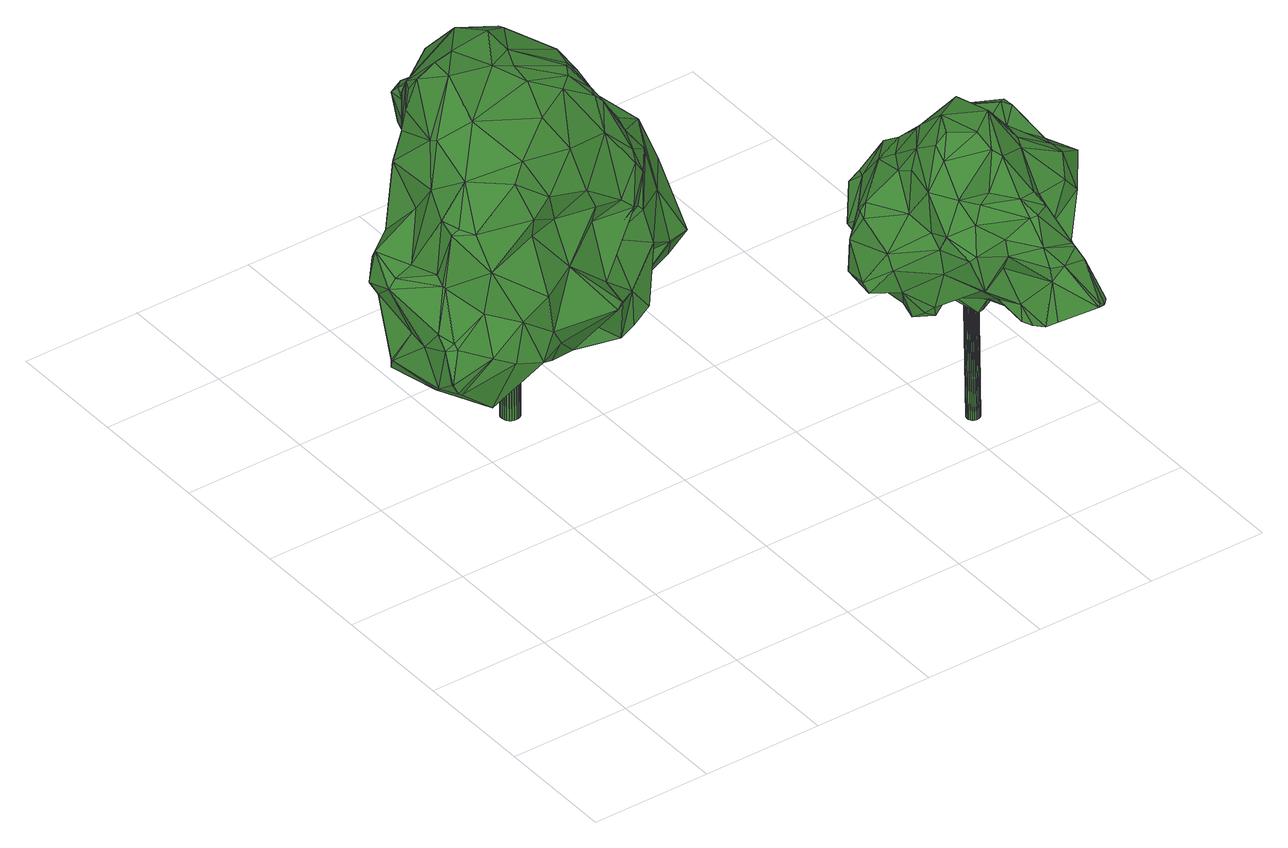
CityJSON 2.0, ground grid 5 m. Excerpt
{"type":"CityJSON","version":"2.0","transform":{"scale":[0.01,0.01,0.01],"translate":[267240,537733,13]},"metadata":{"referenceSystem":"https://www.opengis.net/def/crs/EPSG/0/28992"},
"CityObjects":{
"tree1":{"type":"SolitaryVegetationObject","attributes":{"gtid":232,"crown_width_m":12.98,"crown_median_z":22.06,"crown_r50_m":0.387,"crown_porosity":0.887,"trunk_H_m":8.74,"trunk_DBH_m":0.765,"trunk_radius_m":0.383,"trunk_base_height_m":13.32,"original_gtid":"232"},"geometry":[{"type":"Solid","lod":"3","boundaries":[[[[0,1,2]],[[3,4,5]],[[6,7,8]],[[9,10,11]],[[12,13,14]],[[12,14,15]],[[16,7,6]],[[17,16,6]],[[18,19,20]],[[21,22,23]],[[21,23,24]],[[25,26,27]],[[28,16,29]],[[30,31,32]],[[33,34,30]],[[35,34,33]],[[36,37,38]],[[37,39,40]],[[41,42,43]],[[44,45,46]],[[36,47,48]],[[40,47,36]],[[49,17,50]],[[51,52,53]],[[54,2,55]],[[54,55,9]],[[56,57,58]],[[59,60,61]],[[2,62,0]],[[63,64,65]],[[2,66,62]],[[28,7,16]],[[67,68,69]],[[70,71,72]],[[31,30,34]],[[73,20,74]],[[75,4,76]],[[77,78,79]],[[80,81,82]],[[83,84,24]],[[2,54,66]],[[40,36,38]],[[85,86,87]],[[79,88,77]],[[89,90,91]],[[92,91,90]],[[59,93,94]],[[95,88,96]],[[95,97,88]],[[98,99,100]],[[75,76,101]],[[40,38,37]],[[47,102,48]],[[103,104,27]],[[44,59,94]],[[59,44,60]],[[99,105,106]],[[76,107,48]],[[48,101,76]],[[108,47,75]],[[109,110,111]],[[112,56,58]],[[113,39,37]],[[114,88,91]],[[48,102,101]],[[108,101,102]],[[108,102,47]],[[115,116,107]],[[101,108,75]],[[3,61,4]],[[13,54,14]],[[60,107,116]],[[115,107,76]],[[117,42,20]],[[118,98,119]],[[4,75,5]],[[120,84,83]],[[67,25,121]],[[122,123,124]],[[125,126,127]],[[125,127,128]],[[129,130,131]],[[11,10,68]],[[116,61,60]],[[8,81,132]],[[82,81,8]],[[133,134,66]],[[66,135,133]],[[8,132,6]],[[29,52,136]],[[137,29,136]],[[132,81,138]],[[139,140,141]],[[142,143,125]],[[46,142,125]],[[144,129,145]],[[31,56,32]],[[146,121,27]],[[147,121,146]],[[112,32,56]],[[148,28,149]],[[148,149,65]],[[47,5,75]],[[128,44,46]],[[128,46,125]],[[150,151,106]],[[152,153,154]],[[104,103,77]],[[104,77,155]],[[156,157,158]],[[159,68,67]],[[107,60,160]],[[7,28,148]],[[29,16,53]],[[56,140,57]],[[31,140,56]],[[99,161,105]],[[104,155,114]],[[34,100,162]],[[88,163,91]],[[3,164,165]],[[16,17,166]],[[110,146,167]],[[168,169,117]],[[17,6,50]],[[68,159,11]],[[82,8,148]],[[7,148,8]],[[114,155,88]],[[111,170,109]],[[73,171,172]],[[73,172,173]],[[88,79,96]],[[73,117,20]],[[174,23,22]],[[133,129,144]],[[61,115,4]],[[1,175,2]],[[50,132,168]],[[176,177,131]],[[140,178,57]],[[21,151,179]],[[173,70,49]],[[49,70,17]],[[168,117,73]],[[147,159,121]],[[166,17,70]],[[50,168,49]],[[69,10,18]],[[69,18,180]],[[143,181,182]],[[42,117,169]],[[74,183,184]],[[49,168,73]],[[49,73,173]],[[137,136,35]],[[171,74,184]],[[86,172,184]],[[171,184,172]],[[185,182,169]],[[42,169,182]],[[182,181,43]],[[186,41,187]],[[144,85,188]],[[123,152,189]],[[190,191,63]],[[191,192,63]],[[190,63,149]],[[100,99,120]],[[122,152,123]],[[193,130,13]],[[13,130,135]],[[66,13,135]],[[129,135,130]],[[13,12,193]],[[193,12,194]],[[15,159,195]],[[109,195,159]],[[131,145,129]],[[133,135,129]],[[67,156,25]],[[196,197,198]],[[26,103,27]],[[4,115,76]],[[120,83,141]],[[100,199,162]],[[137,200,149]],[[42,182,43]],[[196,201,197]],[[44,94,45]],[[65,149,63]],[[20,180,18]],[[47,124,5]],[[134,62,66]],[[165,202,203]],[[88,97,163]],[[57,178,58]],[[70,173,71]],[[80,138,81]],[[204,141,140]],[[189,152,165]],[[148,64,82]],[[65,64,148]],[[205,206,207]],[[139,89,208]],[[45,142,46]],[[153,79,202]],[[208,89,91]],[[34,35,119]],[[209,210,211]],[[68,10,69]],[[212,86,184]],[[91,92,114]],[[21,179,22]],[[67,213,156]],[[156,213,214]],[[100,141,199]],[[120,141,100]],[[134,0,62]],[[158,165,203]],[[215,95,216]],[[216,95,96]],[[95,217,97]],[[218,219,220]],[[218,220,221]],[[144,188,133]],[[222,209,178]],[[222,218,209]],[[222,178,140]],[[99,24,84]],[[223,224,197]],[[138,169,168]],[[0,188,1]],[[0,134,188]],[[134,133,188]],[[131,177,145]],[[209,211,178]],[[26,78,103]],[[103,78,77]],[[180,186,69]],[[37,225,113]],[[226,227,72]],[[228,229,85]],[[165,154,202]],[[39,124,40]],[[138,230,169]],[[93,3,157]],[[77,88,155]],[[94,93,231]],[[44,128,201]],[[40,124,47]],[[223,197,201]],[[207,224,232]],[[225,224,207]],[[33,200,137]],[[37,36,233]],[[166,72,227]],[[51,234,235]],[[227,235,234]],[[42,180,20]],[[228,145,179]],[[228,179,151]],[[222,208,218]],[[69,186,67]],[[231,93,157]],[[231,157,156]],[[109,170,195]],[[165,158,157]],[[165,157,3]],[[151,150,226]],[[123,189,124]],[[122,124,39]],[[109,146,110]],[[61,93,59]],[[236,213,237]],[[223,201,191]],[[193,111,130]],[[159,15,11]],[[238,146,104]],[[11,15,9]],[[226,229,228]],[[226,228,151]],[[219,95,215]],[[226,150,161]],[[124,189,164]],[[124,164,5]],[[18,10,19]],[[30,32,239]],[[162,199,141]],[[156,203,25]],[[25,203,26]],[[113,225,240]],[[130,167,131]],[[125,230,126]],[[24,92,83]],[[111,193,170]],[[236,214,213]],[[45,241,142]],[[104,146,27]],[[22,179,177]],[[183,242,184]],[[36,160,198]],[[232,224,190]],[[204,162,141]],[[127,243,244]],[[63,243,127]],[[72,71,245]],[[72,245,226]],[[137,28,29]],[[86,71,172]],[[232,149,200]],[[232,200,33]],[[172,71,173]],[[226,245,229]],[[73,74,171]],[[116,115,61]],[[130,111,167]],[[91,163,208]],[[139,208,222]],[[139,222,140]],[[110,167,111]],[[112,211,210]],[[58,211,112]],[[112,210,239]],[[41,180,42]],[[186,180,41]],[[187,41,142]],[[138,168,132]],[[143,142,41]],[[137,35,33]],[[246,210,209]],[[246,239,210]],[[50,6,132]],[[20,19,74]],[[9,55,242]],[[53,234,51]],[[208,163,97]],[[224,233,197]],[[241,186,187]],[[237,186,241]],[[9,247,10]],[[55,212,242]],[[122,220,248]],[[219,248,220]],[[232,33,249]],[[225,233,224]],[[37,233,225]],[[55,175,212]],[[238,167,146]],[[206,250,246]],[[205,207,232]],[[112,239,32]],[[58,178,211]],[[143,43,181]],[[187,142,241]],[[235,227,226]],[[114,238,104]],[[166,234,16]],[[227,234,166]],[[140,31,204]],[[99,84,120]],[[145,177,179]],[[186,213,67]],[[237,213,186]],[[212,87,86]],[[175,87,212]],[[61,3,93]],[[34,119,100]],[[34,162,31]],[[204,31,162]],[[251,23,174]],[[127,126,80]],[[127,80,63]],[[66,54,13]],[[143,230,125]],[[92,252,251]],[[92,24,252]],[[251,252,23]],[[23,252,24]],[[188,87,1]],[[206,205,250]],[[218,217,219]],[[165,164,189]],[[253,220,113]],[[64,63,80]],[[30,249,33]],[[156,158,203]],[[246,218,221]],[[209,218,246]],[[100,119,98]],[[197,233,198]],[[238,114,251]],[[238,251,174]],[[114,92,251]],[[152,219,153]],[[26,203,78]],[[203,202,78]],[[67,121,159]],[[215,216,153]],[[236,237,241]],[[94,236,45]],[[241,45,236]],[[94,231,236]],[[156,236,231]],[[41,43,143]],[[190,149,232]],[[99,106,24]],[[254,24,106]],[[137,149,28]],[[146,109,147]],[[159,147,109]],[[208,97,217]],[[208,217,218]],[[152,154,165]],[[226,161,235]],[[60,44,255]],[[160,255,196]],[[160,196,198]],[[107,160,48]],[[48,160,36]],[[141,83,90]],[[92,90,83]],[[52,119,35]],[[118,119,52]],[[139,141,90]],[[139,90,89]],[[195,12,15]],[[174,167,238]],[[86,85,229]],[[79,78,202]],[[195,170,194]],[[193,194,170]],[[145,85,144]],[[228,85,145]],[[195,194,12]],[[16,234,53]],[[36,198,233]],[[201,128,244]],[[5,164,3]],[[223,191,224]],[[190,224,191]],[[201,196,255]],[[201,255,44]],[[219,122,248]],[[122,219,152]],[[236,156,214]],[[118,51,98]],[[118,52,51]],[[70,72,166]],[[10,247,19]],[[27,121,25]],[[183,247,242]],[[85,87,188]],[[247,9,242]],[[167,174,176]],[[167,176,131]],[[176,174,177]],[[22,177,174]],[[229,245,86]],[[71,86,245]],[[184,242,212]],[[175,1,87]],[[19,247,183]],[[29,53,52]],[[143,182,230]],[[126,230,138]],[[185,169,230]],[[185,230,182]],[[35,136,52]],[[175,55,2]],[[19,183,74]],[[239,249,30]],[[113,220,122]],[[253,240,246]],[[113,122,39]],[[160,60,255]],[[95,219,217]],[[253,221,220]],[[253,246,221]],[[153,202,154]],[[201,244,191]],[[219,215,153]],[[79,153,96]],[[216,96,153]],[[80,126,138]],[[82,64,80]],[[254,21,24]],[[244,243,256]],[[207,206,225]],[[206,246,240]],[[206,240,225]],[[113,240,253]],[[51,235,161]],[[51,161,98]],[[98,161,99]],[[161,150,105]],[[106,105,150]],[[254,106,21]],[[151,21,106]],[[232,249,250]],[[232,250,205]],[[192,256,63]],[[63,256,243]],[[246,250,239]],[[191,256,192]],[[249,239,250]],[[127,244,128]],[[244,256,191]],[[9,15,14]],[[9,14,54]],[[257,258,259]],[[257,259,260]],[[260,259,261]],[[260,261,262]],[[259,258,263]],[[259,263,261]],[[261,263,264]],[[261,264,262]],[[263,258,265]],[[263,265,264]],[[264,265,266]],[[264,266,262]],[[265,258,267]],[[265,267,266]],[[266,267,268]],[[266,268,262]],[[267,258,269]],[[267,269,268]],[[268,269,270]],[[268,270,262]],[[269,258,271]],[[269,271,270]],[[270,271,272]],[[270,272,262]],[[271,258,273]],[[271,273,272]],[[272,273,274]],[[272,274,262]],[[273,258,275]],[[273,275,274]],[[274,275,276]],[[274,276,262]],[[275,258,277]],[[275,277,276]],[[276,277,278]],[[276,278,262]],[[277,258,279]],[[277,279,278]],[[278,279,280]],[[278,280,262]],[[279,258,281]],[[279,281,280]],[[280,281,282]],[[280,282,262]],[[281,258,283]],[[281,283,282]],[[282,283,284]],[[282,284,262]],[[283,258,285]],[[283,285,284]],[[284,285,286]],[[284,286,262]],[[285,258,287]],[[285,287,286]],[[286,287,288]],[[286,288,262]],[[287,258,289]],[[287,289,288]],[[288,289,290]],[[288,290,262]],[[289,258,291]],[[289,291,290]],[[290,291,292]],[[290,292,262]],[[291,258,293]],[[291,293,292]],[[292,293,294]],[[292,294,262]],[[293,258,295]],[[293,295,294]],[[294,295,296]],[[294,296,262]],[[295,258,297]],[[295,297,296]],[[296,297,298]],[[296,298,262]],[[297,258,299]],[[297,299,298]],[[298,299,300]],[[298,300,262]],[[299,258,301]],[[299,301,300]],[[300,301,302]],[[300,302,262]],[[301,258,303]],[[301,303,302]],[[302,303,304]],[[302,304,262]],[[303,258,305]],[[303,305,304]],[[304,305,306]],[[304,306,262]],[[305,258,257]],[[305,257,306]],[[306,257,260]],[[306,260,262]]]]}]},
"tree2":{"type":"SolitaryVegetationObject","attributes":{"gtid":283,"crown_width_m":9.74,"crown_median_z":22.1,"crown_r50_m":0.335,"crown_porosity":0.898,"trunk_H_m":8.75,"trunk_DBH_m":0.558,"trunk_radius_m":0.279,"trunk_base_height_m":13.35,"original_gtid":"283"},"geometry":[{"type":"Solid","lod":"3","boundaries":[[[[307,308,309]],[[310,311,312]],[[310,313,311]],[[314,315,316]],[[315,314,317]],[[318,319,320]],[[320,321,318]],[[322,317,314]],[[323,324,325]],[[326,315,317]],[[327,328,329]],[[330,331,332]],[[333,331,330]],[[334,335,311]],[[336,337,338]],[[339,340,341]],[[321,342,343]],[[344,345,346]],[[347,348,349]],[[350,351,352]],[[320,353,321]],[[354,355,356]],[[357,358,359]],[[360,361,362]],[[352,351,363]],[[354,350,355]],[[352,355,350]],[[324,364,322]],[[322,364,317]],[[365,359,366]],[[367,368,338]],[[369,316,328]],[[329,328,316]],[[316,315,329]],[[329,370,327]],[[329,326,371]],[[329,315,326]],[[372,373,319]],[[374,370,371]],[[371,370,329]],[[363,375,352]],[[376,377,350]],[[325,378,379]],[[380,381,382]],[[383,308,336]],[[373,384,319]],[[380,385,381]],[[386,387,388]],[[318,321,389]],[[390,323,366]],[[359,358,366]],[[367,338,391]],[[392,393,394]],[[392,395,393]],[[396,397,398]],[[399,400,401]],[[402,365,366]],[[403,402,366]],[[330,332,404]],[[362,398,405]],[[354,356,376]],[[406,407,343]],[[366,358,390]],[[400,408,401]],[[381,391,337]],[[396,409,307]],[[381,367,391]],[[385,367,381]],[[352,375,410]],[[411,412,413]],[[414,415,416]],[[417,418,419]],[[420,408,421]],[[422,420,421]],[[407,423,424]],[[425,407,424]],[[426,427,428]],[[429,345,430]],[[327,430,345]],[[383,338,368]],[[336,338,383]],[[431,432,433]],[[434,435,424]],[[436,437,413]],[[431,438,439]],[[374,440,430]],[[441,414,442]],[[382,443,380]],[[393,444,436]],[[393,436,412]],[[332,331,445]],[[435,446,424]],[[353,363,321]],[[406,351,350]],[[389,321,343]],[[447,448,449]],[[449,448,450]],[[353,320,330]],[[410,450,448]],[[410,448,447]],[[424,423,434]],[[451,323,379]],[[452,453,328]],[[327,452,328]],[[453,454,369]],[[372,319,318]],[[333,384,373]],[[356,355,454]],[[455,454,355]],[[410,355,352]],[[320,319,384]],[[371,440,374]],[[410,375,450]],[[456,441,457]],[[397,458,398]],[[459,414,416]],[[460,461,462]],[[463,438,340]],[[334,464,411]],[[400,435,465]],[[400,465,421]],[[466,410,447]],[[431,433,341]],[[357,433,390]],[[385,467,367]],[[421,465,422]],[[330,468,353]],[[328,453,369]],[[422,465,469]],[[422,470,420]],[[469,470,422]],[[425,471,407]],[[441,472,414]],[[473,446,372]],[[465,434,423]],[[465,435,434]],[[323,451,403]],[[323,403,366]],[[474,341,433]],[[404,456,330]],[[475,392,476]],[[476,392,477]],[[387,478,479]],[[387,479,442]],[[456,457,468]],[[333,320,384]],[[333,330,320]],[[464,480,383]],[[336,308,337]],[[391,338,337]],[[395,481,444]],[[469,465,482]],[[360,483,484]],[[372,485,373]],[[372,486,485]],[[373,485,331]],[[331,333,373]],[[442,457,441]],[[447,478,466]],[[449,478,447]],[[472,441,404]],[[487,442,479]],[[487,479,449]],[[370,430,327]],[[446,399,372]],[[446,400,399]],[[458,488,485]],[[420,483,408]],[[318,389,471]],[[455,369,454]],[[399,401,486]],[[374,430,370]],[[451,489,387]],[[490,463,340]],[[490,340,339]],[[489,388,387]],[[432,491,364]],[[350,377,406]],[[339,341,474]],[[327,345,452]],[[344,452,345]],[[308,480,309]],[[438,431,341]],[[478,387,386]],[[318,473,372]],[[411,415,334]],[[400,421,408]],[[431,439,492]],[[464,309,480]],[[360,362,405]],[[417,346,461]],[[417,461,493]],[[423,407,418]],[[354,376,350]],[[335,404,312]],[[347,484,348]],[[377,452,344]],[[377,344,419]],[[347,494,495]],[[478,386,466]],[[496,432,431]],[[346,497,462]],[[462,497,438]],[[462,438,463]],[[476,477,495]],[[492,496,431]],[[482,498,493]],[[499,468,500]],[[499,500,450]],[[427,347,349]],[[326,501,440]],[[502,442,459]],[[503,396,362]],[[394,477,392]],[[504,505,490]],[[472,335,334]],[[406,343,351]],[[398,362,396]],[[449,479,478]],[[363,450,375]],[[346,462,461]],[[468,330,456]],[[466,355,410]],[[417,498,418]],[[371,326,440]],[[463,505,462]],[[444,365,436]],[[404,441,456]],[[429,430,497]],[[429,346,345]],[[425,318,471]],[[340,438,341]],[[451,502,459]],[[414,459,442]],[[322,388,325]],[[404,332,312]],[[385,380,393]],[[497,439,438]],[[309,396,307]],[[485,488,445]],[[365,444,359]],[[484,347,495]],[[383,480,308]],[[343,471,389]],[[486,398,458]],[[405,398,486]],[[458,506,488]],[[485,486,458]],[[466,386,314]],[[386,322,314]],[[496,492,432]],[[419,344,417]],[[346,417,344]],[[365,437,436]],[[402,437,365]],[[411,416,415]],[[444,393,395]],[[443,393,380]],[[394,393,443]],[[507,470,426]],[[403,416,402]],[[451,378,489]],[[451,379,378]],[[385,412,467]],[[393,412,385]],[[392,481,395]],[[451,416,403]],[[423,498,465]],[[482,465,498]],[[360,401,408]],[[453,452,508]],[[493,461,460]],[[377,509,406]],[[418,406,509]],[[418,407,406]],[[383,467,411]],[[412,411,467]],[[411,413,416]],[[414,472,415]],[[334,415,472]],[[407,471,343]],[[316,510,314]],[[466,314,510]],[[425,473,318]],[[310,488,506]],[[459,416,451]],[[400,446,435]],[[424,446,425]],[[473,425,446]],[[349,428,427]],[[486,401,405]],[[310,312,332]],[[378,388,489]],[[397,309,506]],[[368,467,383]],[[367,467,368]],[[412,436,413]],[[457,442,487]],[[490,505,463]],[[502,387,442]],[[451,387,502]],[[476,494,475]],[[486,372,399]],[[507,428,483]],[[507,426,428]],[[334,311,464]],[[311,313,464]],[[464,313,309]],[[322,325,324]],[[379,323,325]],[[402,416,413]],[[511,359,481]],[[432,364,324]],[[331,485,445]],[[311,335,312]],[[413,437,402]],[[335,472,404]],[[444,481,359]],[[418,509,419]],[[369,455,316]],[[511,474,359]],[[359,474,357]],[[357,390,358]],[[445,488,310]],[[445,310,332]],[[411,464,383]],[[348,484,483]],[[408,483,360]],[[503,409,396]],[[429,512,346]],[[497,346,512]],[[475,513,392]],[[497,512,429]],[[511,513,474]],[[339,474,513]],[[310,506,313]],[[361,484,495]],[[361,495,477]],[[353,468,499]],[[363,499,450]],[[353,499,363]],[[433,432,514]],[[476,495,494]],[[426,470,469]],[[396,309,397]],[[313,506,309]],[[439,497,515]],[[394,516,477]],[[477,516,361]],[[516,503,362]],[[361,516,362]],[[394,443,516]],[[382,516,443]],[[484,361,360]],[[475,517,504]],[[516,382,409]],[[516,409,503]],[[381,409,382]],[[386,388,322]],[[427,494,347]],[[474,433,357]],[[426,469,460]],[[426,460,427]],[[487,449,500]],[[405,401,360]],[[337,308,409]],[[337,409,381]],[[307,409,308]],[[364,491,317]],[[440,501,492]],[[513,475,504]],[[482,493,518]],[[482,518,469]],[[339,513,490]],[[469,518,460]],[[493,460,518]],[[349,483,428]],[[507,483,420]],[[349,348,483]],[[433,323,390]],[[433,514,323]],[[513,504,490]],[[481,392,513]],[[481,513,511]],[[487,500,457]],[[450,500,449]],[[457,500,468]],[[376,452,377]],[[324,514,432]],[[323,514,324]],[[325,388,378]],[[355,466,510]],[[355,510,455]],[[453,508,454]],[[501,519,492]],[[492,519,432]],[[356,508,376]],[[454,508,356]],[[321,363,342]],[[423,418,498]],[[493,498,417]],[[419,509,377]],[[501,491,519]],[[501,326,491]],[[432,519,491]],[[317,491,326]],[[420,470,507]],[[316,455,510]],[[342,363,351]],[[342,351,343]],[[475,427,517]],[[427,460,517]],[[462,505,517]],[[462,517,460]],[[504,517,505]],[[397,506,458]],[[475,494,427]],[[492,520,440]],[[439,520,492]],[[439,515,520]],[[497,520,515]],[[430,520,497]],[[430,440,520]],[[376,508,452]],[[521,522,523]],[[521,523,524]],[[524,523,525]],[[524,525,526]],[[523,522,527]],[[523,527,525]],[[525,527,528]],[[525,528,526]],[[527,522,529]],[[527,529,528]],[[528,529,530]],[[528,530,526]],[[529,522,531]],[[529,531,530]],[[530,531,532]],[[530,532,526]],[[531,522,533]],[[531,533,532]],[[532,533,534]],[[532,534,526]],[[533,522,535]],[[533,535,534]],[[534,535,536]],[[534,536,526]],[[535,522,537]],[[535,537,536]],[[536,537,538]],[[536,538,526]],[[537,522,539]],[[537,539,538]],[[538,539,540]],[[538,540,526]],[[539,522,541]],[[539,541,540]],[[540,541,542]],[[540,542,526]],[[541,522,543]],[[541,543,542]],[[542,543,544]],[[542,544,526]],[[543,522,545]],[[543,545,544]],[[544,545,546]],[[544,546,526]],[[545,522,547]],[[545,547,546]],[[546,547,548]],[[546,548,526]],[[547,522,549]],[[547,549,548]],[[548,549,550]],[[548,550,526]],[[549,522,551]],[[549,551,550]],[[550,551,552]],[[550,552,526]],[[551,522,553]],[[551,553,552]],[[552,553,554]],[[552,554,526]],[[553,522,555]],[[553,555,554]],[[554,555,556]],[[554,556,526]],[[555,522,557]],[[555,557,556]],[[556,557,558]],[[556,558,526]],[[557,522,559]],[[557,559,558]],[[558,559,560]],[[558,560,526]],[[559,522,561]],[[559,561,560]],[[560,561,562]],[[560,562,526]],[[561,522,563]],[[561,563,562]],[[562,563,564]],[[562,564,526]],[[563,522,565]],[[563,565,564]],[[564,565,566]],[[564,566,526]],[[565,522,567]],[[565,567,566]],[[566,567,568]],[[566,568,526]],[[567,522,569]],[[567,569,568]],[[568,569,570]],[[568,570,526]],[[569,522,521]],[[569,521,570]],[[570,521,524]],[[570,524,526]]]]}]}
},
"vertices":[
[67,1147,776],[117,1188,889],[78,1209,886],[739,2338,895],[776,2496,989],[811,2504,835],[874,1575,1507],[1014,1572,1420],[941,1634,1504],[42,1509,1004],[66,1626,1096],[41,1627,968],[52,1507,685],[51,1499,686],[98,1444,823],[61,1600,923],[988,1474,1321],[776,1397,1387],[282,1672,1169],[156,1526,1056],[282,1576,1309],[707,1283,577],[631,1310,548],[688,1374,509],[919,1280,541],[463,1875,825],[562,1947,554],[442,1789,610],[1053,1571,1377],[1105,1462,1205],[1398,1709,892],[1385,1510,689],[1438,1690,694],[1325,1730,1084],[1280,1550,892],[1198,1513,1128],[1088,2406,954],[1188,2273,919],[1120,2380,879],[1100,2328,701],[1105,2394,808],[361,1866,1370],[341,1663,1455],[390,1880,1440],[807,2229,1316],[630,2074,1193],[697,2180,1408],[952,2505,905],[933,2534,959],[549,1378,1440],[715,1486,1498],[1001,1310,1078],[1123,1422,1116],[1081,1412,1180],[90,1354,816],[98,1281,913],[1468,1699,530],[1431,1765,507],[1434,1768,510],[741,2273,1039],[855,2305,1082],[761,2409,1011],[64,1151,775],[1045,1848,1451],[997,1716,1487],[1072,1761,1400],[68,1237,707],[283,1797,978],[175,1794,925],[231,1787,1029],[605,1294,1304],[517,1264,1258],[653,1328,1164],[342,1454,1391],[226,1436,1277],[839,2533,858],[845,2532,989],[651,1911,517],[577,1953,550],[674,1944,550],[834,1861,1534],[785,1753,1545],[972,1685,1505],[979,1318,559],[980,1285,568],[386,1153,918],[303,1235,1129],[272,1238,955],[752,1861,493],[1010,1667,662],[918,1500,719],[777,1606,567],[783,1509,543],[721,2247,976],[694,2097,1134],[982,1967,635],[761,1940,607],[980,1905,648],[953,1393,906],[973,1285,726],[1150,1396,802],[875,2543,945],[922,2526,910],[498,1843,524],[525,1754,483],[854,1181,789],[853,1181,784],[886,2490,1024],[866,2539,879],[177,1588,708],[417,1434,680],[185,1431,585],[1454,1751,632],[1129,2224,705],[655,1727,454],[786,2467,1023],[824,2442,1039],[345,1630,1471],[1100,1426,970],[1126,1426,943],[1066,1307,606],[422,1693,821],[948,2283,550],[910,2304,545],[973,2294,722],[742,2059,1555],[808,1948,1579],[942,2033,1483],[941,2064,1473],[268,1180,569],[174,1399,561],[299,1200,565],[773,1657,1538],[115,1158,706],[87,1145,730],[163,1307,627],[1195,1514,1137],[1171,1600,1177],[710,1785,1561],[1123,1598,628],[1342,1572,561],[1114,1423,628],[507,2065,1363],[474,1991,1470],[334,1124,771],[451,1115,732],[446,1622,651],[271,1632,812],[1033,1621,1419],[1108,1739,1308],[835,1159,811],[802,1139,801],[847,2246,542],[809,2183,595],[796,2203,601],[705,1851,477],[511,1886,869],[645,2134,807],[639,2126,773],[177,1723,842],[1028,2383,1020],[853,1280,823],[1280,1474,703],[799,1811,740],[800,2273,673],[760,2229,650],[789,1313,1244],[429,1368,555],[493,1612,1506],[508,1778,1605],[101,1543,644],[245,1353,1281],[288,1311,1261],[473,1320,1403],[499,1374,531],[116,1208,906],[438,1335,566],[445,1306,586],[1380,1793,543],[584,1190,718],[272,1798,1311],[437,1925,1490],[451,1892,1548],[185,1408,1069],[212,1354,1264],[500,1854,1624],[374,1785,1216],[458,1899,1340],[245,1144,821],[877,2304,554],[1083,1977,1206],[1073,2006,1222],[945,1955,1301],[68,1531,632],[84,1533,670],[130,1555,701],[1080,2260,1218],[1167,2175,1191],[1097,2228,990],[1182,1463,713],[1240,1740,1122],[1027,2185,1291],[657,2043,665],[611,2057,682],[1288,1481,689],[1211,1949,991],[1208,1981,978],[1206,2005,1052],[995,1724,595],[1296,1863,675],[1348,1819,718],[1407,1793,610],[177,1348,1047],[373,1725,1068],[534,1706,969],[914,2064,701],[795,2112,665],[1059,1992,575],[1095,1991,566],[1048,2121,600],[1112,2164,674],[1120,2014,705],[1187,1738,588],[1168,2143,1202],[1183,2115,1169],[1205,2187,902],[662,1245,997],[835,1321,1144],[523,1153,815],[484,1132,1002],[616,1906,1594],[686,2075,943],[1257,1888,1128],[1178,2260,934],[951,1322,1124],[846,1360,1051],[613,1886,1021],[554,1803,1179],[569,1540,578],[1350,1789,811],[1182,2157,870],[533,1936,1218],[173,1356,1052],[948,2020,1462],[947,2048,1454],[517,1276,1177],[1256,1940,737],[74,1514,1037],[1025,2149,628],[1294,1753,973],[1234,1840,934],[665,1435,518],[690,1405,508],[1138,2128,810],[818,1317,623],[1050,2239,1198],[941,1992,1447],[763,1696,31],[725,1695,32],[762,1706,31],[776,1721,905],[774,1731,905],[738,1720,906],[758,1715,31],[770,1740,905],[751,1723,31],[764,1747,905],[743,1729,31],[756,1753,905],[734,1732,31],[746,1757,905],[724,1733,31],[736,1758,905],[714,1732,31],[727,1756,905],[705,1728,31],[717,1752,905],[697,1721,32],[710,1746,906],[691,1713,32],[704,1738,906],[688,1704,32],[700,1729,906],[687,1694,32],[699,1719,906],[688,1684,33],[701,1709,907],[692,1675,33],[705,1700,907],[699,1667,33],[711,1692,907],[707,1661,33],[719,1686,907],[716,1658,33],[729,1682,907],[726,1657,33],[739,1681,907],[736,1658,33],[748,1683,907],[745,1662,33],[758,1687,907],[753,1669,32],[765,1693,906],[759,1677,32],[771,1701,906],[762,1686,32],[775,1711,906],
[2051,188,1010],[2106,176,1006],[2045,221,1087],[2052,375,1212],[2134,328,1176],[2127,392,1202],[2069,287,1182],[2449,1022,912],[2336,1049,794],[2305,1151,882],[2379,935,726],[1838,718,1329],[1857,629,1387],[1950,721,1430],[1921,811,1343],[2446,854,792],[2371,667,735],[2429,788,743],[2422,764,764],[2291,994,678],[2044,1220,796],[2132,1205,853],[2239,1209,696],[2111,652,1422],[2022,508,1369],[2047,475,1349],[2008,578,1413],[2181,347,1072],[2168,418,1156],[2174,50,881],[2159,35,879],[2202,62,860],[2046,593,587],[2003,729,603],[2090,711,670],[1946,903,1202],[1897,907,1244],[1855,1055,937],[1992,1113,841],[1834,1003,796],[1762,498,740],[1724,512,761],[1698,556,726],[2005,995,1116],[1944,935,1196],[2040,958,1128],[2080,807,1405],[2056,986,1043],[2210,1055,1087],[2121,1108,957],[2259,551,640],[2281,541,641],[2261,477,618],[1756,442,962],[1851,339,907],[1837,297,933],[2113,895,1299],[2417,856,738],[2290,428,729],[2387,558,686],[2235,100,844],[2237,101,847],[2158,1175,932],[2104,1130,627],[2232,1124,595],[1778,566,1248],[1854,576,1349],[2118,1100,595],[2205,876,1193],[2015,1011,1027],[1889,1054,1029],[2393,754,789],[2368,677,745],[2021,197,759],[2049,141,796],[2015,167,776],[2211,197,977],[1908,634,1421],[2133,228,758],[2416,944,950],[2435,743,1006],[2431,822,837],[1909,817,1330],[2301,574,668],[2200,62,857],[2020,399,723],[2129,259,746],[1976,261,760],[2050,406,747],[1949,307,1038],[1951,328,1099],[1813,316,1088],[1762,527,1096],[1597,567,1049],[1746,451,1071],[2321,400,817],[2272,505,771],[2181,546,1286],[1785,321,1076],[1902,1010,1164],[1823,932,1162],[1607,547,980],[2056,185,949],[2239,1023,1174],[2201,318,938],[2196,338,829],[2320,385,837],[2377,468,1060],[2245,454,956],[2312,418,890],[1706,965,901],[1792,990,1066],[1775,1050,1011],[1533,595,882],[1521,618,920],[1556,753,880],[1651,824,1080],[1663,792,1118],[1798,778,1211],[1705,659,785],[1790,618,757],[1701,614,755],[2018,1066,835],[2068,1062,642],[2165,771,726],[2310,784,760],[2230,680,749],[1624,775,1104],[1619,745,1094],[2270,395,785],[2320,396,817],[2052,825,677],[2062,855,701],[2233,1002,667],[2360,535,1195],[2484,611,1106],[1995,220,760],[2258,419,724],[1977,465,1218],[1747,642,1119],[2360,904,1213],[2356,891,1225],[2360,844,1224],[2315,854,1252],[2364,604,920],[2017,1163,915],[2124,1175,938],[2131,1144,963],[2204,1124,963],[2200,596,1297],[2353,597,1200],[1860,387,1170],[2378,543,969],[1787,765,784],[1798,954,826],[1902,838,734],[1983,738,598],[2193,248,1028],[1584,782,992],[2377,1004,1045],[2120,264,812],[2198,662,1313],[1607,754,837],[1596,710,851],[1842,855,1222],[2311,452,1143],[1805,704,1252],[2111,595,637],[1982,597,787],[1866,533,816],[1948,370,810],[2409,936,1070],[2431,738,1056],[2193,231,1023],[2105,472,758],[1713,752,967],[1649,550,863],[1748,485,791],[1839,462,1246],[1759,427,1136],[2386,680,1160],[1914,432,1211],[2372,760,811],[2016,585,590],[2375,933,726],[2233,887,784],[1720,935,870],[1812,576,774],[1815,503,796],[2215,792,760],[2025,955,690],[1727,839,1006],[2187,773,1243],[2276,764,1206],[2288,991,678],[2410,596,949],[1965,361,947],[1963,692,640],[1954,708,628],[2041,302,1172],[1610,665,852],[2087,1137,949],[1813,1036,1055],[2265,1108,932],[2132,569,675],[1983,928,850],[2030,544,669],[2367,679,741],[2027,953,693],[1985,280,823],[1907,761,751],[1782,810,897],[2333,909,779],[2144,998,721],[2103,695,35],[2075,695,35],[2102,702,36],[2085,691,910],[2084,698,910],[2057,690,910],[2099,709,35],[2081,704,910],[2095,715,35],[2077,710,910],[2089,719,35],[2071,715,910],[2082,722,35],[2064,717,910],[2075,723,35],[2057,718,910],[2068,722,35],[2050,717,910],[2061,719,35],[2043,715,909],[2055,715,35],[2037,710,909],[2051,709,34],[2033,704,909],[2048,702,34],[2030,697,909],[2047,695,34],[2029,690,909],[2048,688,34],[2030,683,909],[2051,681,34],[2033,676,909],[2055,675,34],[2037,671,909],[2061,671,34],[2043,666,909],[2068,668,35],[2050,663,909],[2075,667,35],[2057,662,910],[2082,668,35],[2064,664,910],[2089,671,35],[2071,666,910],[2095,675,35],[2077,671,910],[2099,681,35],[2081,677,910],[2102,688,35],[2084,683,910]
]}
